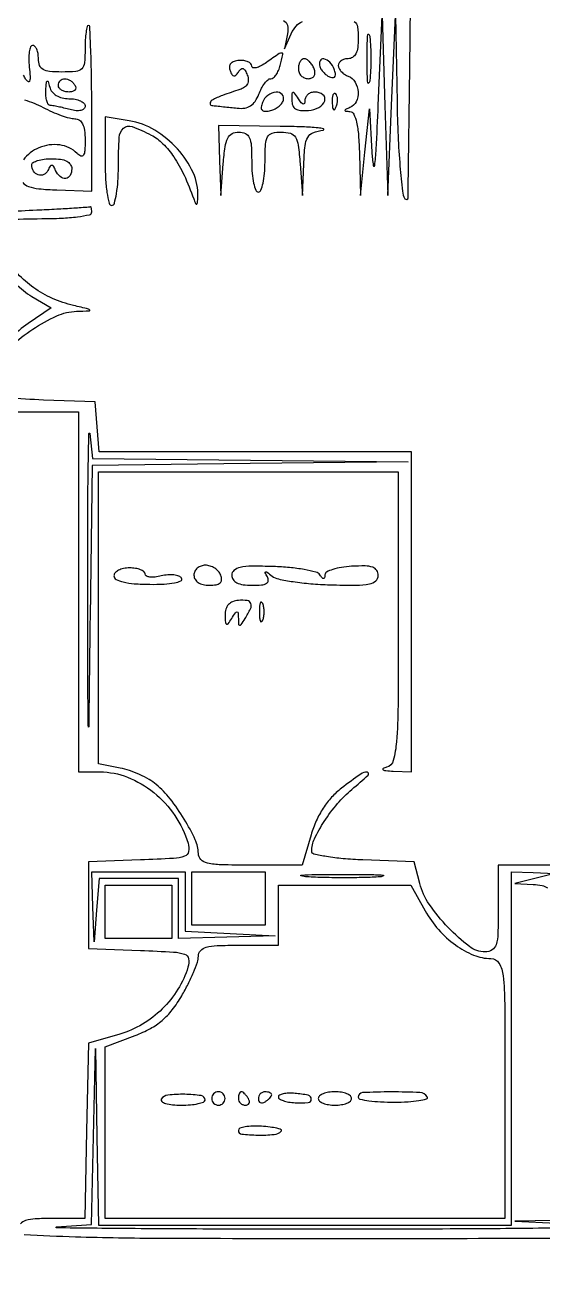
# Model space of a CAD drawing. Extents: x 23 to 255, y 40 to 184.
# Drawn here: x 193.99 to 200.56, y 54.71 to 70.64 of the extents above; entities that cross this region are included whole.
import ezdxf

# ---------------------------------------------------------------- set-up
doc = ezdxf.new("R2010")
doc.units = 0
doc.header["$MEASUREMENT"] = 0

msp = doc.modelspace()

# ---------------------------------------------------------------- linework, layer by layer
for points in [[(207.919475, 175.632891, 0.000007), (191.762556, 175.634099, 0.00002), (173.0434, 175.634494, 0.000013), (151.49745, 175.633531), (95.9364, 175.6296)], [(198.164698, 70.69045, -0.213345), (198.206701, 70.624294, -0.036343), (198.2178, 70.4718, -0.033607), (198.210274, 70.359952, -0.082504), (198.186075, 70.28145, -0.12651), (198.145802, 70.235097, -0.152103), (198.0909, 70.218, 0.066987), (198.042392, 70.211472, 0.083896), (198.001277, 70.192369, 0.099493), (197.973781, 70.164019, 0.143927), (197.964, 70.130745, 0.12413), (197.973324, 70.093766, 0.064334), (198.001277, 70.054816, 0.05786), (198.042369, 70.019907, 0.055615), (198.0909, 69.994794, -0.171907), (198.177354, 69.920949, -0.118112), (198.214349, 69.796197, -0.122448), (198.190323, 69.671632, -0.190519), (198.11205, 69.597229, 0.009076), (198.05623, 69.573518, 0.295955), (198.0486, 69.561756, 0.382689), (198.056773, 69.552642, 0.011437), (198.11205, 69.547879, -0.275158), (198.159961, 69.515094, -0.053192), (198.195151, 69.411474, -0.035598), (198.219869, 69.247859, -0.012791), (198.232402, 69.01245), (198.247004, 68.4837), (198.3024, 69.0336), (198.357796, 69.5835), (198.389787, 69.0336, 0.022524), (198.407667, 68.860868, 0.86656), (198.425753, 68.860967, 0.021703), (198.445434, 69.069983, 0.001722), (198.4716, 69.6258), (198.521423, 70.7679), (198.5562, 69.6258), (198.590977, 68.4837), (198.6408, 69.6258), (198.690623, 70.7679), (198.709307, 69.6681, 0.006742), (198.722431, 69.237544, 0.009487), (198.746593, 68.854089, 0.006208), (198.776745, 68.53534, 0.117284), (198.81, 68.4414, 0.742021), (198.849228, 68.452667, 0.000503), (198.871331, 70.107982, 0.002229), (198.887912, 72.20961, 0.000811)], [(193.956823, 68.644974, 0.120303), (194.031557, 68.595828, 0.062493), (194.162491, 68.566901, 0.014042), (194.390797, 68.552149), (194.8338, 68.535999), (194.8338, 69.588499, 0.003767), (194.83076, 69.992076, 0.006276), (194.821374, 70.331828, 0.001578), (194.808682, 70.624598, 0.400664), (194.7915, 70.641, 0.353005), (194.774828, 70.627554, 0.017877), (194.761626, 70.554021, 0.022059), (194.752247, 70.458418, 0.013419), (194.7492, 70.3449, -0.021868), (194.741324, 70.164904, -0.176278), (194.7069, 70.0911, -0.176278), (194.633096, 70.056676, -0.021868), (194.4531, 70.0488, -0.022514), (194.298766, 70.055753, -0.10769), (194.215163, 70.082036, -0.177212), (194.171999, 70.133192, -0.087745), (194.157, 70.218, 0.041518), (194.151612, 70.282781, 0.061035), (194.135409, 70.337497, 0.080225), (194.11161, 70.374633, 0.213343), (194.083497, 70.3872, 0.311214), (194.057146, 70.369039, 0.052127), (194.040505, 70.306433, 0.04143), (194.034029, 70.217639, 0.025003), (194.040359, 70.11225, -0.011698), (194.050839, 69.991534, -0.087192), (194.044501, 69.934539, -0.495281), (194.024762, 69.926965, -0.113064), (193.994789, 69.956528, -0.060137), (193.96893, 70.010477, -0.046746)], [(197.269547, 70.700744, -0.252138), (197.318361, 70.642819, -0.099596), (197.319193, 70.53525), (197.282427, 70.3449), (197.366687, 70.53525, -0.074641), (197.428265, 70.632227, -0.117922), (197.507995, 70.689302, -0.077796)], [(193.97812, 69.694687, -0.026354), (194.100865, 69.653502, -0.027875), (194.216249, 69.600283, 0.01795), (194.329525, 69.545285, 0.018181), (194.445976, 69.498807, 0.018306), (194.549991, 69.465857, 0.067646), (194.618099, 69.4566, -0.147062), (194.676427, 69.439065, -0.134745), (194.717808, 69.391776, -0.083488), (194.741923, 69.309278, -0.029459), (194.7492, 69.18588, -0.01365), (194.745478, 69.04955, -0.122057), (194.72805, 68.99271, -0.380202), (194.69666, 68.982871, -0.090869), (194.64768, 69.01668, 0.167163), (194.42921, 69.12333, 0.127892), (194.163826, 69.088221, 0.140295), (193.965725, 68.932976, 0.207269)], [(193.739687, 68.176513, -0.01206), (194.1993, 68.1876, 0.011522), (194.451199, 68.193406, 0.02162), (194.654025, 68.21157, 0.018508), (194.805641, 68.237528, 0.354925), (194.8338, 68.2722, 0.02369), (194.832316, 68.303503, 0.052194), (194.827587, 68.326948, 0.107412), (194.820657, 68.339126, 0.398609), (194.81265, 68.339775, -0.152809), (194.793918, 68.332412, -0.000893), (194.605116, 68.319281, -0.003635), (194.388708, 68.306197, -0.002291), (194.13585, 68.293916, 0.0059), (193.74407, 68.272052, 0.059163)], [(193.811198, 66.569163, -0.040869), (194.084438, 66.784546, -0.040884), (194.389738, 66.95297, -0.09667), (194.641636, 67.01186, 0.00191), (194.802188, 67.018404, 0.548718), (194.807764, 67.028085, 0.216254), (194.792652, 67.039902, 0.001109), (194.603269, 67.085341, -0.045341), (194.334228, 67.17566, -0.05088), (194.096784, 67.310408, -0.051721), (193.89466, 67.488114, -0.049715)], [(193.867776, 67.364926, 0.069951), (194.074758, 67.19985), (194.318492, 67.055873), (194.027164, 66.85791, 0.053248), (193.805381, 66.669873, 0.054803)], [(201.167661, 59.9814), (199.9944, 59.9814), (199.9944, 59.4315, -0.007509), (199.9896, 59.11192, -0.066039), (199.966851, 58.972653, -0.182536), (199.916209, 58.906711, -0.139595), (199.82802, 58.8816, -0.165198), (199.627507, 58.949708, -0.03812), (199.35807, 59.191356, -0.039806), (199.11767, 59.486251, -0.088147), (198.9975, 59.749291), (198.926644, 60.0237), (198.276122, 60.048409, -0.011931), (198.023607, 60.064041, -0.02044), (197.814285, 60.090675, -0.015906), (197.653493, 60.123144, -0.348048), (197.6256, 60.15836, -0.11254), (197.661663, 60.316551, -0.03209), (197.785945, 60.537475, -0.032218), (197.953795, 60.762443, -0.041492), (198.136652, 60.944223, 0.0104), (198.342879, 61.125209, 0.647275), (198.331327, 61.16016, 0.182431), (198.247925, 61.138131, 0.008119), (198.003547, 60.957936, 0.044988), (197.878824, 60.843705, 0.04045), (197.771569, 60.705082, 0.038691), (197.6839, 60.544721, 0.033978), (197.617542, 60.365736), (197.504061, 59.9814), (196.845731, 59.9814, -0.006289), (196.474241, 59.986073, -0.049026), (196.302587, 60.007317, -0.1401), (196.219279, 60.052773, -0.200312), (196.187084, 60.12945, 0.109357), (196.147766, 60.305286, 0.027465), (196.007981, 60.565631, 0.028934), (195.82958, 60.823337, 0.052941), (195.652007, 61.006776, 0.043847), (195.561876, 61.069531, 0.023735), (195.441497, 61.131153, 0.023466), (195.312052, 61.182666, 0.034039), (195.19335, 61.214722), (194.9184, 61.26923), (194.9184, 63.121015), (194.9184, 64.9728), (196.8219, 64.9728), (198.7254, 64.9728), (198.7254, 63.117803, -0.001722), (198.721572, 62.006292, -0.017786), (198.702121, 61.5484, -0.043967), (198.662028, 61.30895, -0.27176), (198.57735, 61.224117, 0.049066), (198.532309, 61.207489, 0.602595), (198.531817, 61.193203, 0.109045), (198.568928, 61.181588, 0.010989), (198.66195, 61.175614), (198.8946, 61.1658), (198.8946, 63.1962), (198.8946, 65.2266), (196.911607, 65.2266), (194.928614, 65.2266), (194.902357, 65.54385), (194.8761, 65.8611), (194.22045, 65.885809, -0.011888), (193.761436, 65.914047, -0.156222)], [(193.690521, 65.738423, 0.005529), (194.0724, 65.7342), (194.6646, 65.7342), (194.6646, 63.45), (194.6646, 61.1658), (194.93955, 61.165484, -0.09464), (195.28904, 61.098318, -0.075832), (195.620288, 60.904251, -0.073122), (195.88893, 60.612083, -0.077101), (196.056237, 60.25999, -0.116477), (196.062363, 60.154084, -0.271417), (196.012769, 60.095702, -0.07048), (195.873246, 60.068026, -0.004389), (195.451696, 60.04849), (194.7915, 60.0237), (194.7915, 59.4738), (194.7915, 58.9239), (195.451696, 58.89911, -0.004369), (195.873568, 58.879575, -0.070631), (196.012772, 58.851931, -0.273106), (196.061982, 58.793568, -0.116009), (196.055226, 58.68761, -0.065135), (195.927832, 58.405935, -0.059971), (195.729274, 58.15768, -0.059743), (195.47666, 57.962826, -0.063646), (195.190324, 57.838184), (194.7915, 57.722012), (194.767894, 56.609806), (194.744289, 55.4976), (194.323744, 55.4976, 0.014199), (194.116997, 55.491728, 0.059137), (193.994441, 55.470068, 0.123006), (193.928054, 55.430468, 0.199632)], [(200.780123, 55.377033, -0.002928), (199.673412, 55.365199, -0.00112), (198.1332, 55.361198, -0.000691), (196.556613, 55.362812, -0.001367), (195.305393, 55.369242, -0.001102), (194.387577, 55.378491, -0.959666), (194.387225, 55.390687), (194.828949, 55.421674), (194.8552, 56.538287), (194.881452, 57.6549), (194.899926, 56.53395), (194.9184, 55.413), (197.541, 55.413), (200.1636, 55.413), (200.1636, 57.6549), (200.1636, 59.8968), (200.43855, 59.886791), (200.7135, 59.876781), (200.4597, 59.8122), (200.2059, 59.747619), (200.43855, 59.737609, -0.038814), (200.550037, 59.7241, -0.115051), (200.619718, 59.692373, -0.148331)], [(193.976172, 55.293554, 0.006402), (194.62935, 55.265584, 0.006711), (195.714137, 55.247608, 0.000787), (198.1332, 55.2438, 0.000848), (200.47757, 55.247774, 0.006245), (201.596786, 55.26555, 0.004881)], [(201.231008, 55.480452), (200.2059, 55.463303), (201.2634, 55.413, -0.950597)]]:
    msp.add_lwpolyline(points, format="xyb")
for points in [[(198.363599, 69.94305, -0.108536), (198.351156, 69.90784, -0.707215), (198.339501, 69.9104, -0.025693), (198.33152, 70.020919, -0.005179), (198.329478, 70.218, -0.005179), (198.33152, 70.415081, -0.025693), (198.339501, 70.5256, -0.707215), (198.351156, 70.52816, -0.108536), (198.363599, 70.49295, -0.019375), (198.374231, 70.367762, -0.011494), (198.377674, 70.218, -0.011494), (198.374231, 70.068238, -0.019375)], [(197.052224, 70.170903, -0.028622), (196.98002, 70.126257, -0.062284), (196.919432, 70.102608, -0.125887), (196.880172, 70.102714, -0.34186), (196.8642, 70.123345, 0.190804), (196.851862, 70.154499, 0.098588), (196.817228, 70.17923, 0.074234), (196.765492, 70.193848, 0.050633), (196.704295, 70.195439, 0.062026), (196.64099, 70.182667, 0.130273), (196.599378, 70.155281, 0.162753), (196.582237, 70.115515, 0.113155), (196.589168, 70.066704, 0.039316), (196.613545, 70.015589, 0.22352), (196.637635, 69.998845, 0.25278), (196.663709, 70.007707, 0.048647), (196.695, 70.0488, -0.070722), (196.725852, 70.085819, -0.271537), (196.754062, 70.09167, -0.185841), (196.781164, 70.069153, -0.035924), (196.808701, 70.010391, -0.082888), (196.82116, 69.949241, -0.128), (196.809506, 69.896878, -0.123909), (196.773366, 69.855687, -0.074898), (196.714724, 69.827031, 0.011255), (196.494733, 69.752285, 0.041199), (196.36116, 69.690639, 0.235435), (196.334959, 69.651811, 0.42327), (196.3566, 69.624476, -0.000953), (196.418978, 69.618076, -0.000382), (196.504273, 69.609094, -0.000378), (196.596163, 69.599277, -0.000478), (196.681116, 69.590053, 0.06359), (196.776044, 69.591753, 0.107564), (196.850197, 69.619598, 0.103397), (196.907989, 69.676721, 0.055515), (196.953972, 69.766303, -0.031701), (196.988415, 69.842063, -0.041299), (197.029678, 69.906068, -0.0467), (197.071397, 69.950983, -0.184281), (197.106039, 69.9642, 0.178265), (197.138667, 69.976215, 0.061089), (197.173296, 70.013903, 0.051415), (197.204519, 70.068644, 0.039981), (197.227113, 70.1334, 0.007784), (197.260429, 70.269418, 0.418145), (197.247434, 70.289805, 0.205321), (197.215004, 70.283441, 0.003056)], [(197.4564, 70.0911, 0.096899), (197.465875, 70.042666, 0.097416), (197.492897, 70.001477, 0.098432), (197.533232, 69.973898, 0.10122), (197.580645, 69.9642, 0.094119), (197.627957, 69.973185, 0.166113), (197.657924, 69.998663, 0.151899), (197.66762, 70.039074, 0.075244), (197.656194, 70.0911, 0.048303), (197.631965, 70.139643, 0.053891), (197.59961, 70.180723, 0.061199), (197.564427, 70.20881, 0.13875), (197.531949, 70.218, 0.164455), (197.50313, 70.208258, 0.095748), (197.478592, 70.180723, 0.076852), (197.462011, 70.139636, 0.057609)], [(197.729588, 70.117537, 0.068669), (197.749803, 70.07662, 0.047422), (197.782766, 70.036743, 0.047417), (197.822657, 70.003787, 0.068602), (197.863595, 69.983568, 0.108271), (197.90102, 69.979584, 0.257062), (197.92319, 69.995174, 0.161356), (197.927939, 70.030209, 0.045328), (197.912706, 70.084031, 0.096137), (197.856889, 70.173439, 0.16139), (197.779984, 70.215552, 0.352314), (197.732299, 70.189718, 0.181604)], [(194.543903, 69.7104, -0.044064), (194.622492, 69.703461, -0.063866), (194.688894, 69.68265, -0.083657), (194.733814, 69.652039, -0.20419), (194.7492, 69.615933, -0.20417), (194.734695, 69.581891, -0.136015), (194.696854, 69.561473, -0.083333), (194.636459, 69.557956, -0.038449), (194.55885, 69.572478, 0.007025), (194.481321, 69.592091, 0.007754), (194.405777, 69.608844, 0.007282), (194.340911, 69.621195, 0.038866), (194.30505, 69.624645, -0.260984), (194.281372, 69.63848, -0.064678), (194.263121, 69.681376, -0.049595), (194.252266, 69.74314, -0.031604), (194.251414, 69.81615, -0.005718), (194.257505, 69.912788, -0.197309), (194.267517, 69.932795, -0.541772), (194.279616, 69.92937, -0.01159), (194.299917, 69.85845, 0.105067), (194.330175, 69.798135, 0.087989), (194.384057, 69.750788, 0.077706), (194.457381, 69.720622, 0.058868)], [(194.6223, 69.8796, -0.139169), (194.631432, 69.847482, -0.191142), (194.620483, 69.819851, -0.138808), (194.589361, 69.801198, -0.066118), (194.542693, 69.795, -0.062283), (194.492262, 69.801306, -0.080552), (194.449544, 69.819851, -0.097988), (194.420954, 69.847335, -0.153634), (194.4108, 69.8796, -0.092995), (194.416859, 69.911895, -0.096318), (194.434185, 69.939349, -0.099231), (194.460033, 69.957723, -0.105429), (194.490407, 69.9642, -0.089642), (194.524719, 69.957999, -0.053229), (194.561989, 69.939349, -0.051032), (194.596395, 69.911961, -0.06081)], [(197.000448, 69.661954, 0.055332), (196.984949, 69.602704, 0.215418), (196.995136, 69.567149, 0.213542), (197.028651, 69.551098, 0.054411), (197.090136, 69.556204, 0.061011), (197.146582, 69.574499, 0.053079), (197.199879, 69.606546, 0.055843), (197.242278, 69.646763, 0.094989), (197.26609, 69.68925, 0.271076), (197.25035, 69.763823, 0.2383), (197.175196, 69.792582, 0.134359), (197.068326, 69.751191, 0.1429)], [(197.373095, 69.690198, 0.095617), (197.385278, 69.623944, 0.162869), (197.420991, 69.581147, 0.119249), (197.484757, 69.560361, 0.040098), (197.5833, 69.5606, 0.101821), (197.717242, 69.599916, 0.186097), (197.790794, 69.684739, 0.327416), (197.768306, 69.761084, 0.164332), (197.6679, 69.795, 0.081749), (197.619334, 69.787006, 0.09112), (197.577896, 69.763936, 0.099323), (197.549947, 69.729588, 0.118755), (197.539705, 69.68925, -0.066727), (197.534065, 69.650764, -0.405416), (197.518231, 69.641662, -0.167501), (197.493644, 69.657791, -0.021149), (197.4564, 69.7104, 0.011019), (197.408639, 69.78085, 0.306847), (197.388841, 69.788246, 0.330337), (197.375794, 69.772591, 0.011967)], [(197.886079, 69.66105, 0.018894), (197.891074, 69.597911, 0.168741), (197.90303, 69.573228, 0.470617), (197.918448, 69.574687, 0.054073), (197.937191, 69.609938, 0.051402), (197.950392, 69.656203, 0.05415), (197.953558, 69.703372, 0.060344), (197.946861, 69.744429, 0.126455), (197.930513, 69.772087, 0.296942), (197.911997, 69.775997, 0.208169), (197.896376, 69.760554, 0.077125), (197.887009, 69.719947, 0.028489)], [(195.003, 68.917769, 0.013509), (195.008931, 68.698297, 0.023917), (195.02734, 68.518192, 0.021514), (195.053602, 68.383599, 0.34674), (195.0876, 68.3568, 0.339565), (195.121018, 68.382453, 0.024068), (195.147525, 68.50485, 0.025878), (195.166157, 68.66844, 0.015416), (195.1722, 68.8644, -0.015023), (195.182812, 69.217535, -0.193484), (195.23822, 69.334521, -0.2825), (195.34586, 69.355845, -0.030552), (195.587993, 69.248827, -0.077363), (195.738062, 69.139026, -0.048817), (195.876024, 68.970895, -0.039217), (196.005093, 68.7408, -0.021439), (196.128141, 68.4414, 0.011784), (196.152701, 68.3782, 0.430435), (196.165792, 68.373217, 0.267542), (196.176014, 68.388201, 0.008004), (196.180721, 68.466751, 0.118913), (196.121197, 68.77153, 0.076689), (195.922287, 69.073373, 0.074053), (195.632767, 69.310971, 0.094909), (195.309593, 69.428985), (195.003, 69.478739)], [(196.456449, 68.92785), (196.471698, 68.4837), (196.503384, 68.88555, -0.014683), (196.526563, 69.099229, -0.079387), (196.560489, 69.210532, -0.160405), (196.615251, 69.266736, -0.120655), (196.699635, 69.2874, -0.109517), (196.783958, 69.268706, -0.183637), (196.833908, 69.217322, -0.08806), (196.858319, 69.114152, -0.014171), (196.8642, 68.9067, 0.020945), (196.870315, 68.760786, 0.033738), (196.889051, 68.637831, 0.036969), (196.915932, 68.548591, 0.31052), (196.9488, 68.526, 0.31052), (196.981668, 68.548591, 0.036969), (197.008549, 68.637831, 0.033738), (197.027285, 68.760786, 0.020945), (197.0334, 68.9067, -0.012795), (197.039163, 69.131862, -0.112109), (197.066042, 69.227327, -0.209175), (197.124807, 69.272995, -0.06214), (197.240265, 69.2874, -0.070347), (197.354833, 69.271201, -0.190803), (197.418587, 69.221925, -0.101524), (197.454256, 69.118921, -0.013082), (197.478816, 68.88555), (197.510502, 68.4837), (197.525751, 68.879931, -0.014287), (197.541473, 69.114106, -0.106874), (197.575085, 69.219564, -0.173334), (197.642416, 69.276976, -0.053162), (197.77365, 69.311405, 0.783512), (197.774965, 69.325773, 0.061553), (197.708085, 69.340019, 0.013109), (197.509729, 69.352075, 0.004573), (197.22375, 69.359324), (196.4412, 69.372)], [(194.58, 68.8221, -0.12135), (194.558885, 68.736381, -0.251265), (194.503451, 68.698828, -0.214307), (194.433529, 68.721933, -0.098516), (194.37555, 68.80095, 0.02954), (194.347851, 68.852176, 0.261041), (194.326165, 68.864174, 0.258777), (194.304465, 68.851985, 0.029131), (194.276674, 68.800423, -0.170941), (194.224718, 68.747342, -0.198318), (194.154622, 68.742713, -0.174333), (194.094997, 68.790031, -0.139593), (194.0724, 68.869393, -0.264112), (194.089794, 68.900025, -0.058564), (194.146954, 68.925615, -0.046306), (194.228964, 68.943215, -0.029721), (194.3262, 68.949, -0.033607), (194.438048, 68.941474, -0.082504), (194.51655, 68.917275, -0.12651), (194.562903, 68.877002, -0.152103)], [(196.848157, 65.122456), (198.8523, 65.102912), (196.844634, 65.078629), (194.836969, 65.054345), (194.812565, 63.131223, -0.000047), (194.794731, 61.736205, -0.953668), (194.790564, 61.736061, -0.019891), (194.786836, 61.824367, -0.000028), (194.782902, 63.4923, -0.001332), (194.783211, 64.347461, -0.002793), (194.788936, 65.012324, -0.003227), (194.798156, 65.458761, -0.936402), (194.810828, 65.45925), (194.844014, 65.142)], [(196.131, 63.6615, 0.1364), (196.145224, 63.610329, 0.113237), (196.184607, 63.569532, 0.089496), (196.24671, 63.543348, 0.055177), (196.325745, 63.5346, 0.037674), (196.413882, 63.54125, 0.142128), (196.463623, 63.564243, 0.213207), (196.482028, 63.603819, 0.09569), (196.471794, 63.6615, 0.090408), (196.442267, 63.710014, 0.066654), (196.3945, 63.751123, 0.065375), (196.33652, 63.778913, 0.079262), (196.277049, 63.7884, 0.08559), (196.221278, 63.778783, 0.09373), (196.173902, 63.751123, 0.100352), (196.142216, 63.709907, 0.114337)], [(196.6104, 63.662027, 0.152267), (196.627693, 63.606559, 0.127898), (196.674504, 63.566164, 0.082202), (196.754295, 63.542048, 0.032379), (196.869193, 63.5346, 0.021616), (196.98814, 63.539745, 0.102838), (197.053004, 63.5592, 0.25138), (197.075308, 63.593104, 0.158898), (197.064453, 63.64035, -0.014932), (197.035355, 63.692233, -0.500479), (197.040652, 63.70329, -0.208952), (197.060015, 63.699041, -0.007319), (197.12291, 63.651953, 0.111883), (197.204151, 63.614257, 0.015306), (197.389237, 63.580386, 0.016962), (197.614464, 63.554036, 0.013596), (197.85825, 63.540527, 0.0071), (198.192742, 63.535856, 0.047778), (198.357755, 63.551699, 0.128968), (198.440152, 63.59127, 0.220093), (198.4716, 63.659251, 0.148594), (198.452133, 63.723308, 0.164049), (198.40093, 63.762682, 0.080089), (198.303795, 63.779406, 0.017401), (198.1332, 63.775287, 0.024754), (198.003445, 63.761162, 0.038278), (197.893824, 63.73498, 0.044147), (197.81539, 63.701892, 0.273755), (197.793505, 63.66611, -0.043771), (197.789745, 63.629381, -0.358086), (197.777695, 63.619363, -0.221429), (197.759398, 63.627754, -0.023636), (197.730055, 63.665738, 0.179202), (197.678509, 63.701433, 0.018272), (197.530838, 63.733603, 0.021006), (197.346207, 63.758858, 0.015244), (197.13915, 63.772015, 0.009292), (196.864543, 63.775966, 0.050265), (196.716416, 63.760408, 0.121526), (196.639415, 63.723501, 0.224137)], [(195.1158, 63.653161, 0.283805), (195.143035, 63.609044, 0.058489), (195.232829, 63.576488, 0.039219), (195.37397, 63.554785, 0.01556), (195.570043, 63.546337, 0.014379), (195.752296, 63.549401, 0.035338), (195.885258, 63.564923, 0.059981), (195.963752, 63.58978, 0.451942), (195.973758, 63.622666, 0.168194), (195.939756, 63.650385, 0.058695), (195.877468, 63.665195, 0.050223), (195.799596, 63.666426, 0.040361), (195.716915, 63.652639, -0.033529), (195.637833, 63.638341, -0.058255), (195.571205, 63.638643, -0.087024), (195.526234, 63.652285, -0.282866), (195.5106, 63.677709, 0.23077), (195.496247, 63.707151, 0.073214), (195.452614, 63.731985, 0.055807), (195.388797, 63.748945, 0.037084), (195.3132, 63.75456, 0.049394), (195.23766, 63.747079, 0.069389), (195.173786, 63.724774, 0.089561), (195.130793, 63.691875, 0.186876)], [(196.527095, 63.157047, 0.011451), (196.529938, 63.063627, 0.260157), (196.543763, 63.041691, 0.372859), (196.564937, 63.046301, 0.01723), (196.6104, 63.1116, -0.007698), (196.660333, 63.186317, -0.246379), (196.679173, 63.1962, -0.392993), (196.691585, 63.184662, -0.013145), (196.695, 63.1116, 0.013145), (196.698415, 63.038538, 0.392993), (196.710827, 63.027, 0.246379), (196.729667, 63.036883, 0.007698), (196.7796, 63.1116, 0.029019), (196.849945, 63.235691, 0.205158), (196.853535, 63.303372, 0.280871), (196.808213, 63.339385, 0.049793), (196.695, 63.342139, 0.076088), (196.62253, 63.325394, 0.114268), (196.569426, 63.288555, 0.113129), (196.537579, 63.231814, 0.073547)], [(196.962158, 63.1962, 0.017491), (196.964797, 63.120784, 0.078554), (196.974693, 63.077892, 0.447206), (196.988985, 63.072736, 0.174857), (197.004829, 63.09045, 0.057986), (197.018055, 63.138673, 0.037979), (197.022431, 63.1962, 0.037979), (197.018055, 63.253727, 0.057986), (197.004829, 63.30195, 0.174857), (196.988985, 63.319664, 0.447206), (196.974693, 63.314508, 0.078554), (196.964797, 63.271616, 0.017491)], [(198.495839, 59.834536, -0.011299), (198.291735, 59.824836, -0.006131), (198.040538, 59.821662, -0.006105), (197.784733, 59.82469, -0.009604), (197.565239, 59.834189, -0.045022), (197.491962, 59.845448, -0.85479), (197.492866, 59.855915, -0.014736), (197.672926, 59.863233, -0.002694), (198.0063, 59.865154, -0.002807), (198.340399, 59.863403, -0.012902), (198.533975, 59.856303, -0.764402), (198.536164, 59.845666, -0.099936)], [(199.066361, 59.40273, 0.052861), (199.236346, 59.163441, 0.055087), (199.450609, 58.968798, 0.059949), (199.681811, 58.840189, 0.097276), (199.901703, 58.797, -0.26737), (200.003394, 58.738435, -0.105059), (200.055577, 58.579055, -0.025258), (200.075747, 58.222796, -0.001512), (200.079, 57.1473), (200.079, 55.4976), (197.541, 55.4976), (195.003, 55.4976), (195.003, 56.585906), (195.003, 57.674213), (195.384388, 57.819866, 0.033009), (195.578217, 57.908949, 0.052463), (195.728592, 58.012185, 0.051959), (195.855173, 58.145228, 0.03166), (195.976588, 58.325243, 0.015488), (196.05729, 58.473276, 0.017347), (196.125474, 58.620603, 0.01686), (196.174636, 58.749239, 0.083022), (196.1874, 58.825583, -0.185898), (196.214396, 58.895682, -0.142286), (196.284897, 58.939191, -0.057888), (196.424379, 58.960928, -0.009739), (196.695, 58.9662), (197.2026, 58.9662), (197.2026, 59.3469), (197.2026, 59.7276), (198.043187, 59.7276), (198.883774, 59.7276)], [(195.71602, 57.010563, 0.395252), (195.721774, 56.982069, 0.08355), (195.771833, 56.957762, 0.047808), (195.8586, 56.941095, 0.023562), (195.970907, 56.9358, 0.020134), (196.086314, 56.940449, 0.032515), (196.183554, 56.954702, 0.034853), (196.254489, 56.975116, 0.315071), (196.272, 57.000146, 0.372855), (196.223177, 57.056517, 0.031137), (196.014922, 57.073419, 0.031667), (195.800544, 57.063856, 0.231332)], [(196.3566, 57.0204, 0.099038), (196.363059, 56.988113, 0.097945), (196.381451, 56.960651, 0.097945), (196.408913, 56.942259, 0.099038), (196.4412, 56.9358, 0.099038), (196.473487, 56.942259, 0.097945), (196.500949, 56.960651, 0.097945), (196.519341, 56.988113, 0.099038), (196.5258, 57.0204, 0.099038), (196.519341, 57.052687, 0.097945), (196.500949, 57.080149, 0.097945), (196.473487, 57.098541, 0.099038), (196.4412, 57.105, 0.099038), (196.408913, 57.098541, 0.097945), (196.381451, 57.080149, 0.097945), (196.363059, 57.052687, 0.099038)], [(196.695, 57.0204, 0.105053), (196.701858, 56.98812, 0.099167), (196.721318, 56.960651, 0.09642), (196.750393, 56.94224, 0.093332), (196.784593, 56.9358, 0.108972), (196.814621, 56.942423, 0.182303), (196.832509, 56.960651, 0.161196), (196.835141, 56.988074, 0.082592), (196.8219, 57.0204, 0.029505), (196.799143, 57.052783, 0.035638), (196.774014, 57.080149, 0.038439), (196.750135, 57.099455, 0.151918), (196.732307, 57.105, 0.210953), (196.718041, 57.098701, 0.081139), (196.705959, 57.080149, 0.061769), (196.697736, 57.052789, 0.042167)], [(196.9488, 57.015407, 0.108972), (196.955423, 56.985379, 0.182303), (196.973651, 56.967491, 0.161196), (197.001074, 56.964859, 0.082592), (197.0334, 56.9781, 0.029505), (197.065783, 57.000857, 0.035638), (197.093149, 57.025986, 0.038439), (197.112455, 57.049865, 0.151918), (197.118, 57.067693, 0.210953), (197.111701, 57.081959, 0.081139), (197.093149, 57.094041, 0.061769), (197.065789, 57.102264, 0.042167), (197.0334, 57.105, 0.105053), (197.00112, 57.098142, 0.099167), (196.973651, 57.078682, 0.09642), (196.95524, 57.049607, 0.093332)], [(197.20266, 57.040602, 0.261754), (197.216694, 57.015686, 0.051614), (197.264813, 56.992876, 0.042667), (197.33315, 56.975117, 0.027838), (197.41416, 56.9659, 0.033591), (197.580726, 56.967485, 0.392074), (197.621197, 57.011207, 0.352986), (197.581224, 57.060723, 0.03261), (197.4141, 57.0856, 0.027829), (197.333051, 57.087784, 0.045274), (197.264746, 57.079603, 0.058521), (197.217092, 57.063461, 0.289788)], [(197.7102, 57.0204, 0.226478), (197.725668, 56.988004, 0.074992), (197.772328, 56.960651, 0.057076), (197.840708, 56.941986, 0.038131), (197.9217, 56.9358, 0.038131), (198.002692, 56.941986, 0.057076), (198.071072, 56.960651, 0.074992), (198.117732, 56.988004, 0.226478), (198.1332, 57.0204, 0.226478), (198.117732, 57.052796, 0.074992), (198.071072, 57.080149, 0.057076), (198.002692, 57.098814, 0.038131), (197.9217, 57.105, 0.038131), (197.840708, 57.098814, 0.057076), (197.772328, 57.080149, 0.074992), (197.725668, 57.052796, 0.226478)], [(198.2178, 57.03843, 0.352838), (198.238862, 57.0123, 0.018477), (198.352313, 56.992002, 0.02246), (198.500161, 56.977887, 0.013657), (198.675716, 56.973856, 0.013319), (198.848597, 56.979216, 0.02508), (198.987396, 56.994234, 0.027782), (199.083793, 57.015131, 0.500235), (199.093723, 57.040426, 0.247261), (199.00048, 57.095363, 0.012476), (198.635936, 57.10363, 0.01128), (198.271342, 57.094572, 0.400399)], [(196.695, 56.614935, 0.382824), (196.736994, 56.568126, 0.023451), (196.940226, 56.555621, 0.026512), (197.147863, 56.56361, 0.175244), (197.240395, 56.606995, 0.533777), (197.237023, 56.624047, 0.039865), (197.183127, 56.641627, 0.02816), (197.097767, 56.657098, 0.013939), (196.98811, 56.66756, 0.023221), (196.875762, 56.669899, 0.038024), (196.781101, 56.660244, 0.045251), (196.713543, 56.641686, 0.3127)]]:
    msp.add_lwpolyline(points, format="xyb", close=True)
for points in [[(196.0182, 59.519965), (196.0182, 59.143131), (196.58925, 59.113535), (197.1603, 59.08394), (196.54695, 59.06737), (195.9336, 59.0508), (195.9336, 59.4315), (195.9336, 59.8122), (195.430635, 59.8122), (194.927671, 59.8122), (194.895984, 59.41035), (194.864298, 59.0085), (194.849049, 59.45265), (194.8338, 59.8968), (195.426, 59.8968), (196.0182, 59.8968)], [(197.0334, 59.5584), (197.0334, 59.22), (196.5681, 59.22), (196.1028, 59.22), (196.1028, 59.5584), (196.1028, 59.8968), (196.5681, 59.8968), (197.0334, 59.8968)], [(195.849, 59.3892), (195.849, 59.0508), (195.426, 59.0508), (195.003, 59.0508), (195.003, 59.3892), (195.003, 59.7276), (195.426, 59.7276), (195.849, 59.7276)]]:
    msp.add_lwpolyline(points, close=True)

doc.saveas('drawing.dxf')
